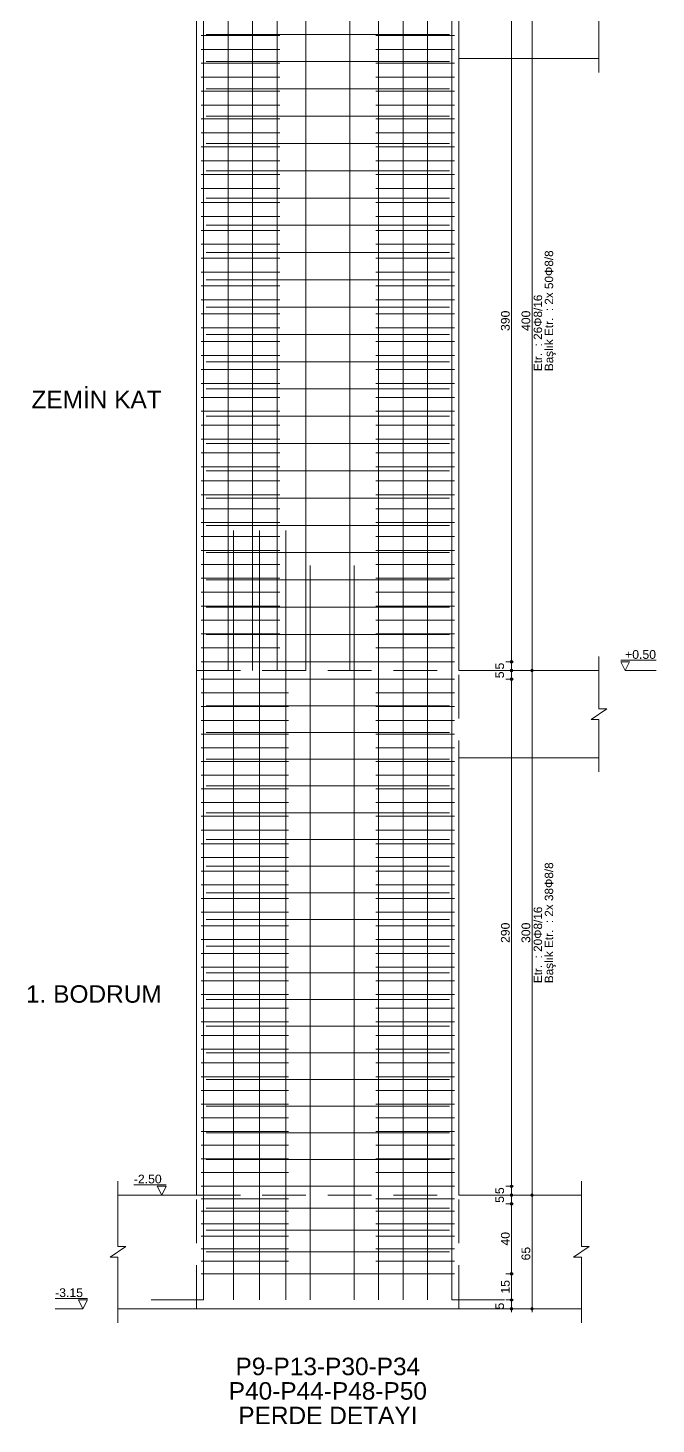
# Model space of a CAD drawing. Header units: millimetres. Extents: x 2232 to 85269, y -3593 to 5869.
# Drawn here: x 76245 to 76784, y -1488 to -290 of the extents above; entities that cross this region are included whole.
import ezdxf

# ---------------------------------------------------------------- set-up
doc = ezdxf.new("R2010")
doc.units = ezdxf.units.MM
doc.linetypes.add('DASHED2', pattern=[37.5, 25, -12.5])
for name, color, linetype in [('Donatı Çizgisi', 7, 'Continuous'), ('Panel', 7, 'Continuous'), ('Standart', 7, 'Continuous'), ('Ölçülendirme', 7, 'Continuous')]:
    doc.layers.add(name, color=color, linetype=linetype)
doc.styles.add('arial_1_18', font='arial.ttf', dxfattribs={"height": 0.2})

# ---------------------------------------------------------------- blocks, each defined once
blk = doc.blocks.new('IDE824Entity7257')
at = {"layer": 'Donatı Çizgisi', "color": 5, "linetype": 'Continuous', "lineweight": 5}
for points in [[(8135.57, 199.24), (8135.57, 1554.24)], [(8149.57, 559.24), (8149.57, 1554.24)], [(8163.57, 559.24), (8163.57, 1554.24)], [(8177.57, 559.24), (8177.57, 1554.24)], [(8194.07, 559.24), (8194.07, 1554.24)], [(8219.07, 559.24), (8219.07, 1554.24)], [(8235.57, 199.24), (8235.57, 1554.24)], [(8249.57, 199.24), (8249.57, 1554.24)], [(8263.57, 199.24), (8263.57, 1554.24)], [(8277.57, 199.24), (8277.57, 1554.24)], [(8152.57, 199.24), (8152.57, 639.24)], [(8167.57, 199.24), (8167.57, 639.24)], [(8182.57, 199.24), (8182.57, 639.24)], [(8196.57, 199.24), (8196.57, 619.24)], [(8221.57, 199.24), (8221.57, 619.24)], [(8105.57, 199.24), (8135.57, 199.24)], [(8277.57, 199.24), (8307.57, 199.24)]]:
    blk.add_lwpolyline(points, dxfattribs=at)
at = {"layer": 'Donatı Çizgisi', "color": 1, "linetype": 'Continuous', "lineweight": 5}
for points in [[(8134.07, 922.4), (8179.07, 922.4)], [(8137.07, 923.04), (8276.07, 923.04)], [(8234.07, 922.4), (8279.07, 922.4)], [(8134.07, 914.44), (8179.07, 914.44)], [(8234.07, 914.44), (8279.07, 914.44)], [(8134.07, 906.48), (8179.07, 906.48)], [(8137.07, 907.44), (8276.07, 907.44)], [(8234.07, 906.48), (8279.07, 906.48)], [(8134.07, 898.53), (8179.07, 898.53)], [(8234.07, 898.53), (8279.07, 898.53)], [(8134.07, 890.57), (8179.07, 890.57)], [(8137.07, 891.84), (8276.07, 891.84)], [(8234.07, 890.57), (8279.07, 890.57)], [(8134.07, 882.61), (8179.07, 882.61)], [(8234.07, 882.61), (8279.07, 882.61)], [(8134.07, 874.65), (8179.07, 874.65)], [(8137.07, 876.24), (8276.07, 876.24)], [(8234.07, 874.65), (8279.07, 874.65)], [(8134.07, 866.69), (8179.07, 866.69)], [(8234.07, 866.69), (8279.07, 866.69)], [(8134.07, 858.73), (8179.07, 858.73)], [(8137.07, 860.64), (8276.07, 860.64)], [(8234.07, 858.73), (8279.07, 858.73)], [(8134.07, 850.77), (8179.07, 850.77)], [(8234.07, 850.77), (8279.07, 850.77)], [(8134.07, 842.81), (8179.07, 842.81)], [(8137.07, 845.04), (8276.07, 845.04)], [(8234.07, 842.81), (8279.07, 842.81)], [(8134.07, 834.85), (8179.07, 834.85)], [(8234.07, 834.85), (8279.07, 834.85)], [(8134.07, 826.89), (8179.07, 826.89)], [(8137.07, 829.44), (8276.07, 829.44)], [(8234.07, 826.89), (8279.07, 826.89)], [(8134.07, 818.93), (8179.07, 818.93)], [(8234.07, 818.93), (8279.07, 818.93)], [(8134.07, 810.97), (8179.07, 810.97)], [(8137.07, 813.84), (8276.07, 813.84)], [(8234.07, 810.97), (8279.07, 810.97)], [(8134.07, 803.02), (8179.07, 803.02)], [(8234.07, 803.02), (8279.07, 803.02)], [(8134.07, 795.06), (8179.07, 795.06)], [(8137.07, 798.24), (8276.07, 798.24)], [(8234.07, 795.06), (8279.07, 795.06)], [(8134.07, 787.1), (8179.07, 787.1)], [(8137.07, 782.64), (8276.07, 782.64)], [(8234.07, 787.1), (8279.07, 787.1)], [(8134.07, 779.14), (8179.07, 779.14)], [(8234.07, 779.14), (8279.07, 779.14)], [(8134.07, 771.18), (8179.07, 771.18)], [(8137.07, 767.04), (8276.07, 767.04)], [(8234.07, 771.18), (8279.07, 771.18)], [(8134.07, 763.22), (8179.07, 763.22)], [(8234.07, 763.22), (8279.07, 763.22)], [(8134.07, 755.26), (8179.07, 755.26)], [(8137.07, 751.44), (8276.07, 751.44)], [(8234.07, 755.26), (8279.07, 755.26)], [(8134.07, 747.3), (8179.07, 747.3)], [(8234.07, 747.3), (8279.07, 747.3)], [(8134.07, 739.34), (8179.07, 739.34)], [(8137.07, 735.84), (8276.07, 735.84)], [(8234.07, 739.34), (8279.07, 739.34)], [(8134.07, 731.38), (8179.07, 731.38)], [(8234.07, 731.38), (8279.07, 731.38)], [(8134.07, 723.42), (8179.07, 723.42)], [(8137.07, 720.24), (8276.07, 720.24)], [(8234.07, 723.42), (8279.07, 723.42)], [(8134.07, 715.46), (8179.07, 715.46)], [(8234.07, 715.46), (8279.07, 715.46)], [(8134.07, 707.51), (8179.07, 707.51)], [(8137.07, 704.64), (8276.07, 704.64)], [(8234.07, 707.51), (8279.07, 707.51)], [(8134.07, 699.55), (8179.07, 699.55)], [(8234.07, 699.55), (8279.07, 699.55)], [(8134.07, 691.59), (8179.07, 691.59)], [(8137.07, 689.04), (8276.07, 689.04)], [(8234.07, 691.59), (8279.07, 691.59)], [(8134.07, 683.63), (8179.07, 683.63)], [(8234.07, 683.63), (8279.07, 683.63)], [(8134.07, 675.67), (8179.07, 675.67)], [(8137.07, 673.44), (8276.07, 673.44)], [(8234.07, 675.67), (8279.07, 675.67)], [(8134.07, 667.71), (8179.07, 667.71)], [(8234.07, 667.71), (8279.07, 667.71)], [(8134.07, 659.75), (8179.07, 659.75)], [(8137.07, 657.84), (8276.07, 657.84)], [(8234.07, 659.75), (8279.07, 659.75)], [(8134.07, 651.79), (8179.07, 651.79)], [(8234.07, 651.79), (8279.07, 651.79)], [(8134.07, 643.83), (8179.07, 643.83)], [(8137.07, 642.24), (8276.07, 642.24)], [(8234.07, 643.83), (8279.07, 643.83)], [(8134.07, 635.87), (8179.07, 635.87)], [(8234.07, 635.87), (8279.07, 635.87)], [(8134.07, 627.91), (8179.07, 627.91)], [(8137.07, 626.64), (8276.07, 626.64)], [(8234.07, 627.91), (8279.07, 627.91)], [(8134.07, 619.95), (8179.07, 619.95)], [(8234.07, 619.95), (8279.07, 619.95)], [(8134.07, 612), (8179.07, 612)], [(8137.07, 611.04), (8276.07, 611.04)], [(8234.07, 612), (8279.07, 612)], [(8134.07, 604.04), (8179.07, 604.04)], [(8234.07, 604.04), (8279.07, 604.04)], [(8134.07, 596.08), (8179.07, 596.08)], [(8137.07, 595.44), (8276.07, 595.44)], [(8234.07, 596.08), (8279.07, 596.08)], [(8134.07, 588.12), (8179.07, 588.12)], [(8234.07, 588.12), (8279.07, 588.12)], [(8134.07, 580.16), (8179.07, 580.16)], [(8137.07, 579.84), (8276.07, 579.84)], [(8234.07, 580.16), (8279.07, 580.16)], [(8134.07, 572.2), (8179.07, 572.2)], [(8234.07, 572.2), (8279.07, 572.2)], [(8134.07, 564.24), (8279.07, 564.24)], [(8134.07, 554.24), (8279.07, 554.24)], [(8134.07, 546.4), (8184.07, 546.4)], [(8234.07, 546.4), (8279.07, 546.4)], [(8134.07, 538.56), (8184.07, 538.56)], [(8137.07, 538.98), (8276.07, 538.98)], [(8234.07, 538.56), (8279.07, 538.56)], [(8134.07, 530.73), (8184.07, 530.73)], [(8234.07, 530.73), (8279.07, 530.73)], [(8134.07, 522.89), (8184.07, 522.89)], [(8137.07, 523.71), (8276.07, 523.71)], [(8234.07, 522.89), (8279.07, 522.89)], [(8134.07, 515.05), (8184.07, 515.05)], [(8234.07, 515.05), (8279.07, 515.05)], [(8134.07, 507.21), (8184.07, 507.21)], [(8137.07, 508.45), (8276.07, 508.45)], [(8234.07, 507.21), (8279.07, 507.21)], [(8134.07, 499.38), (8184.07, 499.38)], [(8234.07, 499.38), (8279.07, 499.38)], [(8134.07, 491.54), (8184.07, 491.54)], [(8137.07, 493.19), (8276.07, 493.19)], [(8234.07, 491.54), (8279.07, 491.54)], [(8134.07, 483.7), (8184.07, 483.7)], [(8234.07, 483.7), (8279.07, 483.7)], [(8134.07, 475.86), (8184.07, 475.86)], [(8137.07, 477.92), (8276.07, 477.92)], [(8234.07, 475.86), (8279.07, 475.86)], [(8134.07, 468.02), (8184.07, 468.02)], [(8234.07, 468.02), (8279.07, 468.02)], [(8134.07, 460.19), (8184.07, 460.19)], [(8137.07, 462.66), (8276.07, 462.66)], [(8234.07, 460.19), (8279.07, 460.19)], [(8134.07, 452.35), (8184.07, 452.35)], [(8137.07, 447.4), (8276.07, 447.4)], [(8234.07, 452.35), (8279.07, 452.35)], [(8134.07, 444.51), (8184.07, 444.51)], [(8234.07, 444.51), (8279.07, 444.51)], [(8134.07, 436.67), (8184.07, 436.67)], [(8137.07, 432.13), (8276.07, 432.13)], [(8234.07, 436.67), (8279.07, 436.67)], [(8134.07, 428.83), (8184.07, 428.83)], [(8234.07, 428.83), (8279.07, 428.83)], [(8134.07, 421), (8184.07, 421)], [(8137.07, 416.87), (8276.07, 416.87)], [(8234.07, 421), (8279.07, 421)], [(8134.07, 413.16), (8184.07, 413.16)], [(8234.07, 413.16), (8279.07, 413.16)], [(8134.07, 405.32), (8184.07, 405.32)], [(8137.07, 401.61), (8276.07, 401.61)], [(8234.07, 405.32), (8279.07, 405.32)], [(8134.07, 397.48), (8184.07, 397.48)], [(8234.07, 397.48), (8279.07, 397.48)], [(8134.07, 389.65), (8184.07, 389.65)], [(8137.07, 386.35), (8276.07, 386.35)], [(8234.07, 389.65), (8279.07, 389.65)], [(8134.07, 381.81), (8184.07, 381.81)], [(8234.07, 381.81), (8279.07, 381.81)], [(8134.07, 373.97), (8184.07, 373.97)], [(8137.07, 371.08), (8276.07, 371.08)], [(8234.07, 373.97), (8279.07, 373.97)], [(8134.07, 366.13), (8184.07, 366.13)], [(8234.07, 366.13), (8279.07, 366.13)], [(8134.07, 358.29), (8184.07, 358.29)], [(8137.07, 355.82), (8276.07, 355.82)], [(8234.07, 358.29), (8279.07, 358.29)], [(8134.07, 350.46), (8184.07, 350.46)], [(8234.07, 350.46), (8279.07, 350.46)], [(8134.07, 342.62), (8184.07, 342.62)], [(8137.07, 340.56), (8276.07, 340.56)], [(8234.07, 342.62), (8279.07, 342.62)], [(8134.07, 334.78), (8184.07, 334.78)], [(8234.07, 334.78), (8279.07, 334.78)], [(8134.07, 326.94), (8184.07, 326.94)], [(8137.07, 325.29), (8276.07, 325.29)], [(8234.07, 326.94), (8279.07, 326.94)], [(8134.07, 319.1), (8184.07, 319.1)], [(8234.07, 319.1), (8279.07, 319.1)], [(8134.07, 311.27), (8184.07, 311.27)], [(8134.07, 303.43), (8184.07, 303.43)], [(8137.07, 310.03), (8276.07, 310.03)], [(8234.07, 311.27), (8279.07, 311.27)], [(8234.07, 303.43), (8279.07, 303.43)], [(8134.07, 295.59), (8184.07, 295.59)], [(8234.07, 295.59), (8279.07, 295.59)], [(8134.07, 287.75), (8184.07, 287.75)], [(8137.07, 294.77), (8276.07, 294.77)], [(8234.07, 287.75), (8279.07, 287.75)], [(8134.07, 279.92), (8184.07, 279.92)], [(8137.07, 279.5), (8276.07, 279.5)], [(8234.07, 279.92), (8279.07, 279.92)], [(8134.07, 272.08), (8184.07, 272.08)], [(8234.07, 272.08), (8279.07, 272.08)], [(8134.07, 264.24), (8279.07, 264.24)], [(8134.07, 257.1), (8184.07, 257.1)], [(8234.07, 257.1), (8279.07, 257.1)], [(8134.07, 249.95), (8184.07, 249.95)], [(8137.07, 251.74), (8276.07, 251.74)], [(8234.07, 249.95), (8279.07, 249.95)], [(8134.07, 242.81), (8184.07, 242.81)], [(8234.07, 242.81), (8279.07, 242.81)], [(8134.07, 235.67), (8184.07, 235.67)], [(8137.07, 239.24), (8276.07, 239.24)], [(8234.07, 235.67), (8279.07, 235.67)], [(8134.07, 228.53), (8184.07, 228.53)], [(8137.07, 226.74), (8276.07, 226.74)], [(8234.07, 228.53), (8279.07, 228.53)], [(8134.07, 221.38), (8184.07, 221.38)], [(8234.07, 221.38), (8279.07, 221.38)], [(8134.07, 214.24), (8279.07, 214.24)]]:
    blk.add_lwpolyline(points, dxfattribs=at)
at = {"layer": 'Panel', "color": 1, "linetype": 'Continuous', "lineweight": 5}
for points in [[(8131.57, 259.24), (8131.57, 1559.24)], [(8361.57, 901.24), (8361.57, 931.24)], [(8281.57, 559.24), (8281.57, 909.24)], [(8281.57, 909.24), (8361.57, 909.24)], [(8361.57, 537.24), (8361.57, 567.24)], [(8281.57, 559.24), (8361.57, 559.24)], [(8357.07, 531.24), (8366.07, 537.24)], [(8361.57, 537.24), (8366.07, 537.24)], [(8357.07, 531.24), (8361.57, 531.24)], [(8361.57, 501.24), (8361.57, 531.24)], [(8281.57, 259.24), (8281.57, 509.24)], [(8281.57, 509.24), (8361.57, 509.24)], [(8086.57, 229.74), (8086.57, 267.24)], [(8351.57, 229.74), (8351.57, 267.24)], [(8086.57, 259.24), (8131.57, 259.24)], [(8281.57, 259.24), (8351.57, 259.24)], [(8082.07, 223.74), (8091.07, 229.74)], [(8082.07, 223.74), (8086.57, 223.74)], [(8086.57, 229.74), (8091.07, 229.74)], [(8086.57, 186.24), (8086.57, 223.74)], [(8347.07, 223.74), (8356.07, 229.74)], [(8347.07, 223.74), (8351.57, 223.74)], [(8351.57, 229.74), (8356.07, 229.74)], [(8351.57, 186.24), (8351.57, 223.74)], [(8086.57, 194.24), (8351.57, 194.24)]]:
    blk.add_lwpolyline(points, dxfattribs=at)
at = {"layer": 'Panel', "color": 1, "linetype": 'DASHED2', "lineweight": 5}
for points in [[(8131.57, 559.24), (8281.57, 559.24)], [(8131.57, 259.24), (8281.57, 259.24)]]:
    blk.add_lwpolyline(points, dxfattribs=at)
at = {"layer": 'Ölçülendirme', "color": 1, "linetype": 'DASHED2', "lineweight": 5}
for points in [[(8131.57, 194.24), (8131.57, 1609.24)], [(8281.57, 194.24), (8281.57, 1609.24)]]:
    blk.add_lwpolyline(points, dxfattribs=at)
at = {"layer": 'Ölçülendirme', "color": 1, "linetype": 'Continuous', "lineweight": 5}
for points in [[(8311.57, 192.24), (8311.57, 1561.24)], [(8323.33, 192.24), (8323.33, 1561.24)], [(8308.32, 564.24), (8312.82, 564.24)], [(8308.32, 559.24), (8312.82, 559.24)], [(8320.08, 559.24), (8324.58, 559.24)], [(8374.07, 565.07), (8394.25, 565.07)], [(8376.57, 559.24), (8374.07, 564.24)], [(8374.07, 564.24), (8379.07, 564.24)], [(8379.07, 564.24), (8376.57, 559.24)], [(8394.25, 559.24), (8376.57, 559.24)], [(8308.32, 554.24), (8312.82, 554.24)], [(8114.07, 265.07), (8095.65, 265.07)], [(8111.57, 259.24), (8109.07, 264.24)], [(8109.07, 264.24), (8114.07, 264.24)], [(8114.07, 264.24), (8111.57, 259.24)], [(8308.32, 264.24), (8312.82, 264.24)], [(8095.65, 259.24), (8111.57, 259.24)], [(8308.32, 259.24), (8312.82, 259.24)], [(8320.08, 259.24), (8324.58, 259.24)], [(8308.32, 254.24), (8312.82, 254.24)], [(8308.32, 214.24), (8312.82, 214.24)], [(8069.07, 200.07), (8050.65, 200.07)], [(8050.65, 194.24), (8066.57, 194.24)], [(8066.57, 194.24), (8064.07, 199.24)], [(8064.07, 199.24), (8069.07, 199.24)], [(8069.07, 199.24), (8066.57, 194.24)], [(8308.32, 199.24), (8312.82, 199.24)], [(8308.32, 194.24), (8312.82, 194.24)], [(8320.08, 194.24), (8324.58, 194.24)]]:
    blk.add_lwpolyline(points, dxfattribs=at)
for centre in [(8311.57, 564.24), (8311.57, 564.24), (8311.57, 559.24), (8311.57, 559.24), (8323.33, 559.24), (8323.33, 559.24), (8311.57, 554.24), (8311.57, 554.24), (8311.57, 264.24), (8311.57, 264.24), (8311.57, 259.24), (8311.57, 259.24), (8323.33, 259.24), (8323.33, 259.24), (8311.57, 254.24), (8311.57, 254.24), (8311.57, 214.24), (8311.57, 214.24), (8311.57, 199.24), (8311.57, 199.24), (8311.57, 194.24), (8323.33, 194.24)]:
    blk.add_circle(centre, 0.75, dxfattribs=at)
at = {"layer": 'Panel', "color": 1, "linetype": 'Continuous', "lineweight": 5, "style": 'arial_1_18'}
for s, p in [('ZEMİN KAT', (8037.08, 709.24)), ('1. BODRUM', (8033.99, 369.24)), ('P9-P13-P30-P34', (8153.78, 156.24)), ('P40-P44-P48-P50', (8149.9, 142.24)), ('PERDE DETAYI', (8155.36, 128.24))]:
    blk.add_text(s, height=10, dxfattribs=at).set_placement(p)
at = {"layer": 'Ölçülendirme', "color": 5, "linetype": 'Continuous', "lineweight": 5, "style": 'arial_1_18'}
for s, p in [('Başlık Etr.  : 2x 50Φ8/8', (8335.43, 730.44)), ('Etr.  : 26Φ8/16', (8329.09, 730.44)), ('Başlık Etr.  : 2x 38Φ8/8', (8335.43, 380.44)), ('Etr.  : 20Φ8/16', (8329.09, 380.44))]:
    blk.add_text(s, height=4.8, rotation=90, dxfattribs=at).set_placement(p)
at = {"layer": 'Ölçülendirme', "color": 1, "linetype": 'Continuous', "lineweight": 5, "style": 'arial_1_18'}
for s, p in [('390', (8310.57, 753.41)), ('400', (8322.33, 753.41)), ('5', (8307.32, 559.8)), ('5', (8307.32, 554.8)), ('290', (8310.57, 403.41)), ('300', (8322.33, 403.41)), ('5', (8307.32, 259.8)), ('5', (8307.32, 254.8)), ('40', (8310.57, 230.36)), ('65', (8322.33, 221.86)), ('15', (8310.57, 202.86)), ('5', (8307.32, 193.8))]:
    blk.add_text(s, height=5, rotation=90, dxfattribs=at).set_placement(p)
for s, p in [('+0.50', (8376.57, 565.91)), ('-2.50', (8095.65, 265.91)), ('-3.15', (8050.65, 200.91))]:
    blk.add_text(s, height=5, dxfattribs=at).set_placement(p)

msp = doc.modelspace()

# ---------------------------------------------------------------- block references
at = {"layer": 'Standart', "xscale": 1.5, "yscale": 1.5, "zscale": 1.5}
msp.add_blockref('IDE824Entity7257', (64192.3, -1680.3), dxfattribs=at)

doc.saveas('drawing.dxf')
